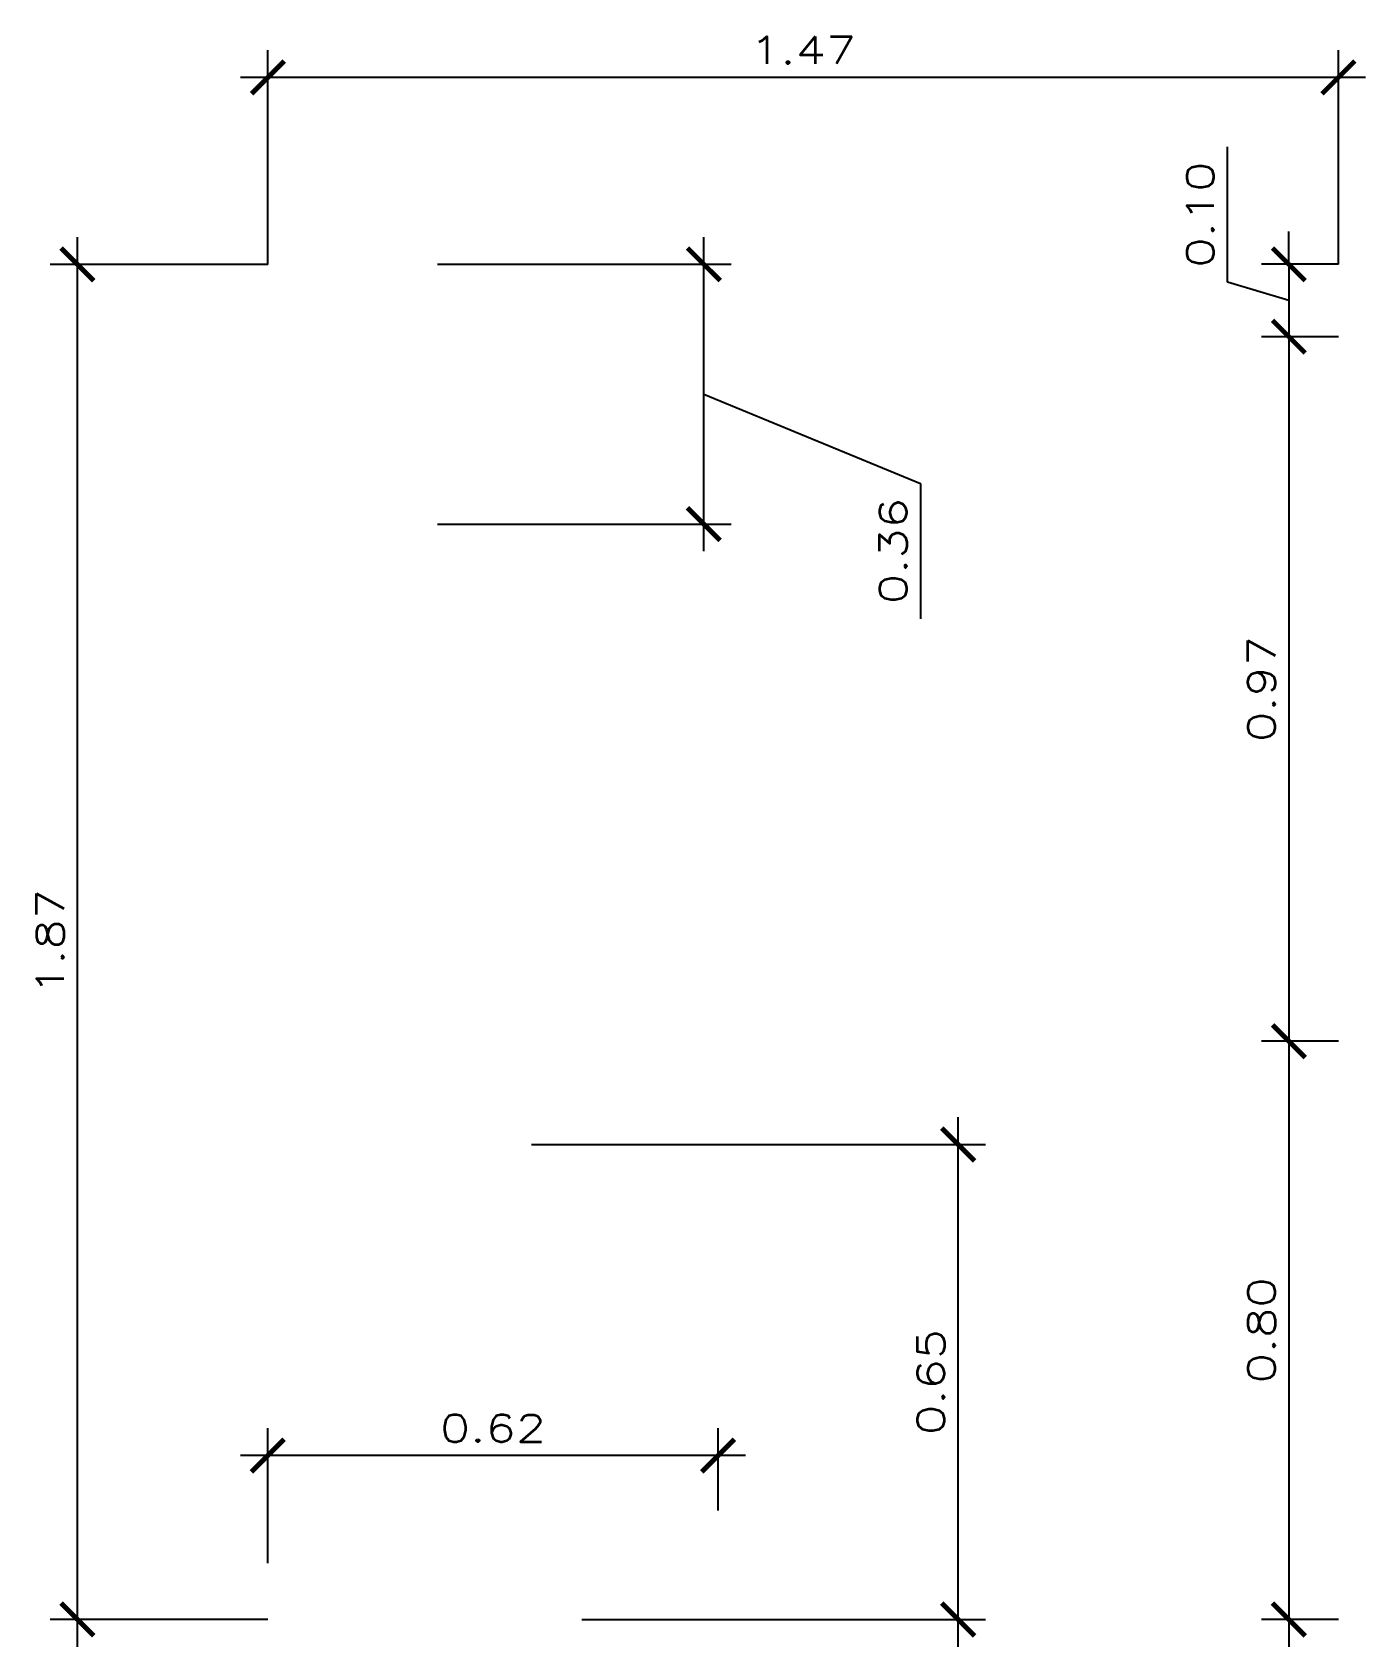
# Model space of a CAD drawing. Header units: metres. Extents: x 5753 to 5902, y 1792 to 1825.
# Drawn here: x 5818.8 to 5820.634, y 1821.282 to 1823.505 of the extents above; entities that cross this region are included whole.
import ezdxf

# ---------------------------------------------------------------- set-up
doc = ezdxf.new("R2010")
doc.units = ezdxf.units.M
doc.header["$LTSCALE"] = 0.02
doc.layers.add('DIM', color=8, linetype='Continuous')
doc.styles.add('Cotas 25', font='romans.shx', dxfattribs={"width": 1.3, "height": 0.0375})
doc.dimstyles.new('Estilo 25', dxfattribs={"dimtxt": 0.0375, "dimasz": 0.045, "dimexe": 0.0375, "dimexo": 0, "dimgap": 0.01875, "dimtad": 1, "dimzin": 1, "dimdsep": 46, "dimtxsty": 'Cotas 25', "dimblk": 'ARCHTICK', "dimcen": 0.135, "dimdle": 0.0375, "dimclrd": 9, "dimclre": 9, "dimclrt": 7, "dimadec": 0, "dimazin": 0, "dimtfac": 1, "dimtmove": 1, "dimatfit": 1, "dimfxl": 0, "dimarcsym": 0})

# ---------------------------------------------------------------- blocks, each defined once
blk = doc.blocks.new('_ArchTick')
at = {"color": 0, "linetype": 'ByBlock', "const_width": 0.15}
blk.add_lwpolyline([(-0.5, -0.5), (0.5, 0.5)], dxfattribs=at)
blk = doc.blocks.new('*D71')
at = {"layer": 'DIM', "color": 9, "lineweight": -2, "transparency": 16777216}
for p, q in [((5819.1239, 1823.1855), (5819.1239, 1823.4804)), ((5820.5969, 1823.1856), (5820.5969, 1823.4804)), ((5820.6344, 1823.4429), (5819.0864, 1823.4429))]:
    blk.add_line(p, q, dxfattribs=at)
at = {"layer": 'DIM', "color": 9, "lineweight": -2, "transparency": 16777216, "xscale": 0.045, "yscale": 0.045, "zscale": 0.045, "rotation": 180}
blk.add_blockref('_ArchTick', (5819.1239, 1823.4429), dxfattribs=at)
at = {"layer": 'DIM', "color": 9, "lineweight": -2, "transparency": 16777216, "xscale": 0.045, "yscale": 0.045, "zscale": 0.045}
blk.add_blockref('_ArchTick', (5820.5969, 1823.4429), dxfattribs=at)
at = {"layer": 'DIM', "color": 7, "transparency": 16777216, "insert": (5819.8604, 1823.4804), "char_height": 0.0375, "attachment_point": 5, "style": 'Cotas 25'}
blk.add_mtext('1.47', dxfattribs=at)
blk = doc.blocks.new('*D72')
at = {"layer": 'DIM', "color": 9, "lineweight": -2, "transparency": 16777216}
for p, q in [((5820.4444, 1823.1611), (5820.4444, 1823.3472)), ((5820.5287, 1823.1856), (5820.5287, 1823.2306)), ((5820.5969, 1823.1856), (5820.4912, 1823.1856)), ((5820.5287, 1823.1856), (5820.5287, 1823.086)), ((5820.5287, 1823.1856), (5820.5287, 1823.086)), ((5820.5287, 1823.1358), (5820.4444, 1823.1611)), ((5820.5969, 1823.086), (5820.4912, 1823.086)), ((5820.5287, 1823.086), (5820.5287, 1823.041))]:
    blk.add_line(p, q, dxfattribs=at)
at = {"layer": 'DIM', "color": 9, "lineweight": -2, "transparency": 16777216, "xscale": 0.045, "yscale": 0.045, "zscale": 0.045}
for p, rotation in [((5820.5287, 1823.1856), 270), ((5820.5287, 1823.086), 90)]:
    blk.add_blockref('_ArchTick', p, dxfattribs=dict(at, rotation=rotation))
at = {"layer": 'DIM', "color": 7, "transparency": 16777216, "insert": (5820.4069, 1823.2541), "char_height": 0.0375, "attachment_point": 5, "rotation": 90, "style": 'Cotas 25'}
blk.add_mtext('0.10', dxfattribs=at)
blk = doc.blocks.new('*D73')
at = {"layer": 'DIM', "color": 9, "lineweight": -2, "transparency": 16777216}
for p, q in [((5820.5287, 1823.1235), (5820.5287, 1822.0785)), ((5820.5969, 1823.086), (5820.4912, 1823.086)), ((5820.5969, 1822.116), (5820.4912, 1822.116))]:
    blk.add_line(p, q, dxfattribs=at)
at = {"layer": 'DIM', "color": 9, "lineweight": -2, "transparency": 16777216, "xscale": 0.045, "yscale": 0.045, "zscale": 0.045}
for p, rotation in [((5820.5287, 1823.086), 90), ((5820.5287, 1822.116), 270)]:
    blk.add_blockref('_ArchTick', p, dxfattribs=dict(at, rotation=rotation))
at = {"layer": 'DIM', "color": 7, "transparency": 16777216, "insert": (5820.4912, 1822.601), "char_height": 0.0375, "attachment_point": 5, "rotation": 90, "style": 'Cotas 25'}
blk.add_mtext('0.97', dxfattribs=at)
blk = doc.blocks.new('*D74')
at = {"layer": 'DIM', "color": 9, "lineweight": -2, "transparency": 16777216}
for p, q in [((5820.5287, 1822.1535), (5820.5287, 1821.2824)), ((5820.5969, 1822.116), (5820.4912, 1822.116)), ((5820.5969, 1821.3199), (5820.4912, 1821.3199))]:
    blk.add_line(p, q, dxfattribs=at)
at = {"layer": 'DIM', "color": 9, "lineweight": -2, "transparency": 16777216, "xscale": 0.045, "yscale": 0.045, "zscale": 0.045}
for p, rotation in [((5820.5287, 1822.116), 90), ((5820.5287, 1821.3199), 270)]:
    blk.add_blockref('_ArchTick', p, dxfattribs=dict(at, rotation=rotation))
at = {"layer": 'DIM', "color": 7, "transparency": 16777216, "insert": (5820.4912, 1821.718), "char_height": 0.0375, "attachment_point": 5, "rotation": 90, "style": 'Cotas 25'}
blk.add_mtext('0.80', dxfattribs=at)
blk = doc.blocks.new('*D75')
at = {"layer": 'DIM', "color": 9, "lineweight": -2, "transparency": 16777216}
for p, q in [((5820.0737, 1821.2824), (5820.0737, 1822.0113)), ((5819.4866, 1821.9738), (5820.1112, 1821.9738)), ((5819.556, 1821.3199), (5820.1112, 1821.3199))]:
    blk.add_line(p, q, dxfattribs=at)
at = {"layer": 'DIM', "color": 9, "lineweight": -2, "transparency": 16777216, "xscale": 0.045, "yscale": 0.045, "zscale": 0.045}
for p, rotation in [((5820.0737, 1821.9738), 90), ((5820.0737, 1821.3199), 270)]:
    blk.add_blockref('_ArchTick', p, dxfattribs=dict(at, rotation=rotation))
at = {"layer": 'DIM', "color": 7, "transparency": 16777216, "insert": (5820.0362, 1821.6469), "char_height": 0.0375, "attachment_point": 5, "rotation": 90, "style": 'Cotas 25'}
blk.add_mtext('0.65', dxfattribs=at)
blk = doc.blocks.new('*D76')
at = {"layer": 'DIM', "color": 9, "lineweight": -2, "transparency": 16777216}
for p, q in [((5819.7238, 1822.7905), (5819.7238, 1823.2231)), ((5819.3574, 1823.1856), (5819.7613, 1823.1856)), ((5819.7238, 1823.0068), (5820.0217, 1822.8838)), ((5820.0217, 1822.8838), (5820.0217, 1822.6977)), ((5819.3574, 1822.828), (5819.7613, 1822.828))]:
    blk.add_line(p, q, dxfattribs=at)
at = {"layer": 'DIM', "color": 9, "lineweight": -2, "transparency": 16777216, "xscale": 0.045, "yscale": 0.045, "zscale": 0.045}
for p, rotation in [((5819.7238, 1823.1856), 90), ((5819.7238, 1822.828), 270)]:
    blk.add_blockref('_ArchTick', p, dxfattribs=dict(at, rotation=rotation))
at = {"layer": 'DIM', "color": 7, "transparency": 16777216, "insert": (5819.9842, 1822.7908), "char_height": 0.0375, "attachment_point": 5, "rotation": 90, "style": 'Cotas 25'}
blk.add_mtext('0.36', dxfattribs=at)
blk = doc.blocks.new('*D77')
at = {"layer": 'DIM', "color": 9, "lineweight": -2, "transparency": 16777216}
for p, q in [((5819.1239, 1821.3974), (5819.1239, 1821.5831)), ((5819.7435, 1821.4699), (5819.7435, 1821.5831)), ((5819.781, 1821.5456), (5819.0864, 1821.5456))]:
    blk.add_line(p, q, dxfattribs=at)
at = {"layer": 'DIM', "color": 9, "lineweight": -2, "transparency": 16777216, "xscale": 0.045, "yscale": 0.045, "zscale": 0.045, "rotation": 180}
blk.add_blockref('_ArchTick', (5819.1239, 1821.5456), dxfattribs=at)
at = {"layer": 'DIM', "color": 9, "lineweight": -2, "transparency": 16777216, "xscale": 0.045, "yscale": 0.045, "zscale": 0.045}
blk.add_blockref('_ArchTick', (5819.7435, 1821.5456), dxfattribs=at)
at = {"layer": 'DIM', "color": 7, "transparency": 16777216, "insert": (5819.4337, 1821.5831), "char_height": 0.0375, "attachment_point": 5, "style": 'Cotas 25'}
blk.add_mtext('0.62', dxfattribs=at)
blk = doc.blocks.new('*D78')
at = {"layer": 'DIM', "color": 9, "lineweight": -2, "transparency": 16777216}
for p, q in [((5818.8619, 1821.2824), (5818.8619, 1823.223)), ((5819.1239, 1823.1855), (5818.8244, 1823.1855)), ((5819.1239, 1821.3199), (5818.8244, 1821.3199))]:
    blk.add_line(p, q, dxfattribs=at)
at = {"layer": 'DIM', "color": 9, "lineweight": -2, "transparency": 16777216, "xscale": 0.045, "yscale": 0.045, "zscale": 0.045}
for p, rotation in [((5818.8619, 1823.1855), 90), ((5818.8619, 1821.3199), 270)]:
    blk.add_blockref('_ArchTick', p, dxfattribs=dict(at, rotation=rotation))
at = {"layer": 'DIM', "color": 7, "transparency": 16777216, "insert": (5818.8244, 1822.2527), "char_height": 0.0375, "attachment_point": 5, "rotation": 90, "style": 'Cotas 25'}
blk.add_mtext('1.87', dxfattribs=at)

msp = doc.modelspace()

# ---------------------------------------------------------------- dimensions: what is measured, and where the dimension line sits
at = {"layer": 'DIM'}
for base, p1, p2, picture, middle in [((5819.1239, 1823.4429), (5820.5969, 1823.1856), (5819.1239, 1823.1855), '*D71', (5819.8604, 1823.4804)), ((5819.1239, 1821.5456), (5819.7435, 1821.4699), (5819.1239, 1821.3974), '*D77', (5819.4337, 1821.5831))]:
    dim = msp.add_linear_dim(base=base, p1=p1, p2=p2, dimstyle='Estilo 25', dxfattribs=at)
    dim.commit()
    dim.dimension.update_dxf_attribs({"geometry": picture, "text_midpoint": middle})
for base, p1, p2, picture, middle in [((5820.5287, 1823.086), (5820.5969, 1823.1856), (5820.5969, 1823.086), '*D72', (5820.4069, 1823.1799)), ((5818.8619, 1823.1855), (5819.1239, 1821.3199), (5819.1239, 1823.1855), '*D78', (5818.8244, 1822.2527)), ((5820.5287, 1822.116), (5820.5969, 1823.086), (5820.5969, 1822.116), '*D73', (5820.4912, 1822.601)), ((5820.5287, 1821.3199), (5820.5969, 1822.116), (5820.5969, 1821.3199), '*D74', (5820.4912, 1821.718)), ((5820.0737, 1821.9738), (5819.556, 1821.3199), (5819.4866, 1821.9738), '*D75', (5820.0362, 1821.6469))]:
    dim = msp.add_linear_dim(base=base, p1=p1, p2=p2, angle=90, dimstyle='Estilo 25', dxfattribs=at)
    dim.commit()
    dim.dimension.update_dxf_attribs({"geometry": picture, "text_midpoint": middle})
dim = msp.add_linear_dim(base=(5819.7238, 1823.1856), p1=(5819.3574, 1822.828), p2=(5819.3574, 1823.1856), angle=90, dimstyle='Estilo 25', dxfattribs=at)
dim.commit()
dim.dimension.update_dxf_attribs({"geometry": '*D76', "text_midpoint": (5820.0217, 1822.865), "dimtype": 160})

doc.saveas('drawing.dxf')
